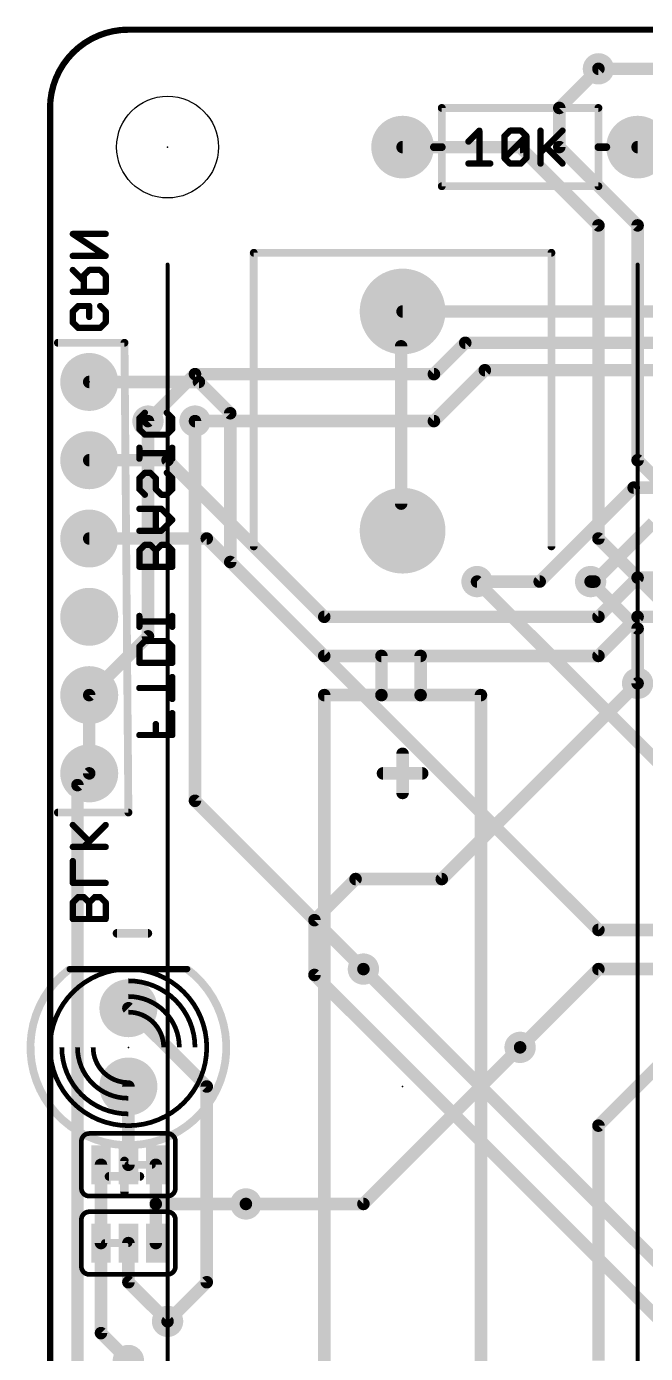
# Model space of a CAD drawing. Extents: x -12 to 102, y -12 to 69.
# Drawn here: x -0.76 to 19.3, y 25.63 to 68.68 of the extents above; entities that cross this region are included whole.
import ezdxf

# ---------------------------------------------------------------- set-up
doc = ezdxf.new("R2010")
doc.units = 0
for name, color, linetype in [('1', 12, 'CONTINUOUS'), ('16', 132, 'CONTINUOUS'), ('17', 110, 'CONTINUOUS'), ('18', 110, 'CONTINUOUS'), ('20', 53, 'CONTINUOUS'), ('21', 41, 'CONTINUOUS'), ('22', 40, 'CONTINUOUS'), ('23', 53, 'CONTINUOUS'), ('24', 53, 'CONTINUOUS'), ('49', 6, 'CONTINUOUS'), ('51', 53, 'CONTINUOUS')]:
    doc.layers.add(name, color=color, linetype=linetype)

# ---------------------------------------------------------------- blocks, each defined once
blk = doc.blocks.new('ROUNDP')
at = {"const_width": 0.5}
blk.add_lwpolyline([(0, -0.25, 1), (0, 0.25, 1), (0, -0.25)], format="xyb", dxfattribs=at)
blk = doc.blocks.new('RECT')
blk.add_solid([(-0.5, -0.5), (0.5, -0.5), (-0.5, 0.5), (0.5, 0.5)])
blk = doc.blocks.new('ROUNDV')
at = {"const_width": 0.5}
blk.add_lwpolyline([(0, -0.25, 1), (0, 0.25, 1), (0, -0.25)], format="xyb", dxfattribs=at)

msp = doc.modelspace()

# ---------------------------------------------------------------- linework, layer by layer
at = {"layer": '1', "const_width": 0.4064}
for points in [[(16.51, 66.04), (17.78, 67.31)], [(16.51, 64.77), (16.51, 66.04)], [(11.43, 64.77), (15.24, 64.77)], [(15.24, 64.77), (17.78, 62.23)], [(19.05, 62.23), (16.51, 64.77)], [(19.05, 64.77), (34.29, 64.77)], [(17.78, 62.23), (17.78, 52.07)], [(19.05, 54.61), (19.05, 62.23)], [(1.27, 57.15), (4.826, 57.15)], [(4.826, 57.15), (5.842, 56.134)], [(3.175, 55.88), (3.175, 48.895)], [(4.699, 55.88), (4.699, 43.561)], [(5.842, 56.134), (5.842, 51.308)], [(24.13, 49.53), (19.05, 54.61)], [(17.78, 52.07), (21.59, 48.26)], [(5.842, 51.308), (17.78, 39.37)], [(13.843, 50.673), (20.193, 44.323)], [(17.526, 50.673), (19.05, 49.149)], [(3.175, 48.895), (1.27, 46.99)], [(19.05, 49.149), (19.05, 47.371)], [(4.699, 43.561), (10.16, 38.1)], [(17.78, 39.37), (21.717, 39.37)], [(5.08, 34.29), (2.54, 36.83)], [(21.59, 36.83), (17.78, 33.02)], [(10.16, 30.48), (15.24, 35.56)], [(5.08, 27.94), (5.08, 34.29)], [(17.78, 25.4), (17.78, 33.02)], [(6.35, 30.48), (10.16, 30.48)], [(3.81, 26.67), (5.08, 27.94)]]:
    msp.add_lwpolyline(points, dxfattribs=at)
at = {"layer": '1', "const_width": 0.2032}
for points in [[(17.8518, 67.2382, 1), (17.7082, 67.3818)], [(16.6116, 66.04, 1), (16.4084, 66.04)], [(16.4382, 66.1118, 1), (16.5818, 65.9682)], [(11.43, 64.8716, 1), (11.43, 64.6684)], [(15.3118, 64.8418, 1), (15.1682, 64.6982)], [(15.24, 64.6684, 1), (15.24, 64.8716)], [(16.4084, 64.77, 1), (16.6116, 64.77)], [(16.5818, 64.8418, 1), (16.4382, 64.6982)], [(19.05, 64.8716, 1), (19.05, 64.6684)], [(17.8816, 62.23, 1), (17.6784, 62.23)], [(19.1516, 62.23, 1), (18.9484, 62.23)], [(17.7082, 62.1582, 1), (17.8518, 62.3018)], [(18.9782, 62.1582, 1), (19.1218, 62.3018)], [(1.27, 57.2516, 1), (1.27, 57.0484)], [(4.8978, 57.2218, 1), (4.7542, 57.0782)], [(4.826, 57.0484, 1), (4.826, 57.2516)], [(3.2766, 55.88, 1), (3.0734, 55.88)], [(4.8006, 55.88, 1), (4.5974, 55.88)], [(5.9436, 56.134, 1), (5.7404, 56.134)], [(5.7702, 56.0622, 1), (5.9138, 56.2058)], [(18.9484, 54.61, 1), (19.1516, 54.61)], [(19.1218, 54.6818, 1), (18.9782, 54.5382)], [(17.6784, 52.07, 1), (17.8816, 52.07)], [(17.8518, 52.1418, 1), (17.7082, 51.9982)], [(5.7404, 51.308, 1), (5.9436, 51.308)], [(5.9138, 51.3798, 1), (5.7702, 51.2362)], [(13.9148, 50.7448, 1), (13.7712, 50.6012)], [(17.5978, 50.7448, 1), (17.4542, 50.6012)], [(3.2468, 48.8232, 1), (3.1032, 48.9668)], [(19.1516, 49.149, 1), (18.9484, 49.149)], [(18.9782, 49.0772, 1), (19.1218, 49.2208)], [(3.0734, 48.895, 1), (3.2766, 48.895)], [(18.9484, 47.371, 1), (19.1516, 47.371)], [(1.1982, 47.0618, 1), (1.3418, 46.9182)], [(4.5974, 43.561, 1), (4.8006, 43.561)], [(4.7708, 43.6328, 1), (4.6272, 43.4892)], [(17.78, 39.4716, 1), (17.78, 39.2684)], [(17.7082, 39.2982, 1), (17.8518, 39.4418)], [(10.0882, 38.0282, 1), (10.2318, 38.1718)], [(2.6118, 36.9018, 1), (2.4682, 36.7582)], [(15.3118, 35.4882, 1), (15.1682, 35.6318)], [(5.1816, 34.29, 1), (4.9784, 34.29)], [(5.0082, 34.2182, 1), (5.1518, 34.3618)], [(17.8816, 33.02, 1), (17.6784, 33.02)], [(17.7082, 33.0918, 1), (17.8518, 32.9482)], [(6.35, 30.5816, 1), (6.35, 30.3784)], [(10.0882, 30.5518, 1), (10.2318, 30.4082)], [(10.16, 30.3784, 1), (10.16, 30.5816)], [(4.9784, 27.94, 1), (5.1816, 27.94)], [(5.1518, 27.8682, 1), (5.0082, 28.0118)], [(3.7382, 26.7418, 1), (3.8818, 26.5982)]]:
    msp.add_lwpolyline(points, format="xyb", dxfattribs=at)
at = {"layer": '16'}
for points, const_width in [([(17.78, 67.31), (35.306, 67.31)], 0.4064), ([(64.77, 59.436), (11.43, 59.436)], 0.4064), ([(13.462, 58.42), (12.446, 57.404)], 0.4064), ([(34.29, 58.42), (13.462, 58.42)], 0.4064), ([(14.097, 57.531), (12.446, 55.88)], 0.4064), ([(32.385, 57.531), (14.097, 57.531)], 0.4064), ([(4.699, 57.404), (3.175, 55.88)], 0.4064), ([(12.446, 57.404), (4.699, 57.404)], 0.4064), ([(12.446, 55.88), (4.699, 55.88)], 0.4064), ([(3.81, 54.61), (1.27, 54.61)], 0.4064), ([(8.89, 49.53), (3.81, 54.61)], 0.4064), ([(18.923, 53.721), (15.875, 50.673)], 0.4064), ([(27.305, 53.721), (18.923, 53.721)], 0.4064), ([(19.558, 52.578), (17.653, 50.673)], 0.4064), ([(1.27, 52.07), (5.08, 52.07)], 0.4064), ([(5.08, 52.07), (8.89, 48.26)], 0.4064), ([(15.875, 50.673), (13.843, 50.673)], 0.4064), ([(17.653, 50.673), (17.526, 50.673)], 0.4064), ([(19.05, 50.8), (17.78, 49.53)], 0.4064), ([(23.0505, 50.8), (19.05, 50.8)], 0.4064), ([(17.78, 49.53), (8.89, 49.53)], 0.4064), ([(19.05, 49.53), (17.78, 48.26)], 0.4064), ([(21.7805, 49.53), (19.05, 49.53)], 0.4064), ([(17.78, 48.26), (8.89, 48.26)], 0.4064), ([(19.05, 47.371), (12.7, 41.021)], 0.4064), ([(1.27, 44.45), (1.27, 46.99)], 0.4064), ([(1.27, 44.45), (0.889, 44.069)], 0.4064), ([(0.889, 44.069), (0.889, 19.685)], 0.4064), ([(9.906, 41.021), (8.5725, 39.6875)], 0.4064), ([(12.7, 41.021), (9.906, 41.021)], 0.4064), ([(8.5725, 37.9095), (8.5725, 39.6875)], 0.4064), ([(27.94, 18.542), (8.5725, 37.9095)], 0.4064), ([(10.16, 38.1), (29.21, 19.05)], 0.4064), ([(17.78, 38.1), (15.24, 35.56)], 0.4064), ([(24.638, 38.1), (17.78, 38.1)], 0.4064), ([(2.54, 31.75), (2.54, 34.29)], 0.4064), ([(1.651, 31.75), (1.651, 29.21)], 0.4064), ([(1.651, 31.75), (1.651, 26.289)], 0.4064), ([(2.54, 31.75), (3.302, 31.75)], 0.254), ([(3.429, 31.75), (3.429, 30.48)], 0.4064), ([(3.429, 30.48), (3.429, 29.21)], 0.4064), ([(6.35, 30.48), (3.429, 30.48)], 0.4064), ([(2.54, 29.21), (1.778, 29.21)], 0.254), ([(2.54, 29.21), (2.54, 27.94)], 0.4064), ([(2.54, 27.94), (3.81, 26.67)], 0.4064), ([(1.651, 26.289), (2.54, 25.4)], 0.4064)]:
    msp.add_lwpolyline(points, dxfattribs=dict(at, const_width=const_width))
for points, const_width in [([(17.78, 67.4116, 1), (17.78, 67.2084)], 0.2032), ([(11.43, 59.5376, 1), (11.43, 59.3344)], 0.2032), ([(13.462, 58.5216, 1), (13.462, 58.3184)], 0.2032), ([(13.5338, 58.3482, 1), (13.3902, 58.4918)], 0.2032), ([(14.097, 57.6326, 1), (14.097, 57.4294)], 0.2032), ([(14.1688, 57.4592, 1), (14.0252, 57.6028)], 0.2032), ([(4.699, 57.5056, 1), (4.699, 57.3024)], 0.2032), ([(4.7708, 57.3322, 1), (4.6272, 57.4758)], 0.2032), ([(12.3742, 57.4758, 1), (12.5178, 57.3322)], 0.2032), ([(12.446, 57.3024, 1), (12.446, 57.5056)], 0.2032), ([(3.1032, 55.9518, 1), (3.2468, 55.8082)], 0.2032), ([(4.699, 55.9816, 1), (4.699, 55.7784)], 0.2032), ([(12.3742, 55.9518, 1), (12.5178, 55.8082)], 0.2032), ([(12.446, 55.7784, 1), (12.446, 55.9816)], 0.2032), ([(1.27, 54.7116, 1), (1.27, 54.5084)], 0.2032), ([(3.8818, 54.6818, 1), (3.7382, 54.5382)], 0.2032), ([(3.81, 54.5084, 1), (3.81, 54.7116)], 0.2032), ([(18.923, 53.8226, 1), (18.923, 53.6194)], 0.2032), ([(18.9948, 53.6492, 1), (18.8512, 53.7928)], 0.2032), ([(1.27, 52.1716, 1), (1.27, 51.9684)], 0.2032), ([(5.1518, 52.1418, 1), (5.0082, 51.9982)], 0.2032), ([(5.08, 51.9684, 1), (5.08, 52.1716)], 0.2032), ([(13.843, 50.7746, 1), (13.843, 50.5714)], 0.2032), ([(15.8032, 50.7448, 1), (15.9468, 50.6012)], 0.2032), ([(15.875, 50.5714, 1), (15.875, 50.7746)], 0.2032), ([(17.526, 50.7746, 1), (17.526, 50.5714)], 0.2032), ([(17.5812, 50.7448, 1), (17.7248, 50.6012)], 0.2032), ([(17.653, 50.5714, 1), (17.653, 50.7746)], 0.2032), ([(19.05, 50.9016, 1), (19.05, 50.6984)], 0.2032), ([(19.1218, 50.7282, 1), (18.9782, 50.8718)], 0.2032), ([(8.89, 49.6316, 1), (8.89, 49.4284)], 0.2032), ([(8.8182, 49.4582, 1), (8.9618, 49.6018)], 0.2032), ([(17.7082, 49.6018, 1), (17.8518, 49.4582)], 0.2032), ([(17.78, 49.4284, 1), (17.78, 49.6316)], 0.2032), ([(19.05, 49.6316, 1), (19.05, 49.4284)], 0.2032), ([(19.1218, 49.4582, 1), (18.9782, 49.6018)], 0.2032), ([(8.89, 48.3616, 1), (8.89, 48.1584)], 0.2032), ([(8.8182, 48.1882, 1), (8.9618, 48.3318)], 0.2032), ([(17.7082, 48.3318, 1), (17.8518, 48.1882)], 0.2032), ([(17.78, 48.1584, 1), (17.78, 48.3616)], 0.2032), ([(19.1218, 47.2992, 1), (18.9782, 47.4428)], 0.2032), ([(1.3716, 46.99, 1), (1.1684, 46.99)], 0.2032), ([(1.1684, 44.45, 1), (1.3716, 44.45)], 0.2032), ([(1.3418, 44.3782, 1), (1.1982, 44.5218)], 0.2032), ([(0.9906, 44.069, 1), (0.7874, 44.069)], 0.2032), ([(0.8172, 44.1408, 1), (0.9608, 43.9972)], 0.2032), ([(9.906, 41.1226, 1), (9.906, 40.9194)], 0.2032), ([(9.9778, 40.9492, 1), (9.8342, 41.0928)], 0.2032), ([(12.6282, 41.0928, 1), (12.7718, 40.9492)], 0.2032), ([(12.7, 40.9194, 1), (12.7, 41.1226)], 0.2032), ([(8.6741, 39.6875, 1), (8.4709, 39.6875)], 0.2032), ([(8.5007, 39.7593, 1), (8.6443, 39.6157)], 0.2032), ([(8.4709, 37.9095, 1), (8.6741, 37.9095)], 0.2032), ([(8.6443, 37.9813, 1), (8.5007, 37.8377)], 0.2032), ([(10.2318, 38.1718, 1), (10.0882, 38.0282)], 0.2032), ([(17.78, 38.2016, 1), (17.78, 37.9984)], 0.2032), ([(17.8518, 38.0282, 1), (17.7082, 38.1718)], 0.2032), ([(15.1682, 35.6318, 1), (15.3118, 35.4882)], 0.2032), ([(2.6416, 34.29, 1), (2.4384, 34.29)], 0.2032), ([(1.7526, 31.75, 1), (1.5494, 31.75)], 0.2032), ([(1.7526, 31.75, 1), (1.5494, 31.75)], 0.2032), ([(2.54, 31.8135, 1), (2.54, 31.6865)], 0.127), ([(3.5306, 31.75, 1), (3.3274, 31.75)], 0.2032), ([(3.302, 31.6865, 1), (3.302, 31.8135)], 0.127), ([(2.4384, 31.75, 1), (2.6416, 31.75)], 0.2032), ([(3.5306, 30.48, 1), (3.3274, 30.48)], 0.2032), ([(3.429, 30.5816, 1), (3.429, 30.3784)], 0.2032), ([(3.3274, 30.48, 1), (3.5306, 30.48)], 0.2032), ([(6.35, 30.3784, 1), (6.35, 30.5816)], 0.2032), ([(1.5494, 29.21, 1), (1.7526, 29.21)], 0.2032), ([(1.778, 29.2735, 1), (1.778, 29.1465)], 0.127), ([(2.6416, 29.21, 1), (2.4384, 29.21)], 0.2032), ([(2.54, 29.1465, 1), (2.54, 29.2735)], 0.127), ([(3.3274, 29.21, 1), (3.5306, 29.21)], 0.2032), ([(2.4384, 27.94, 1), (2.6416, 27.94)], 0.2032), ([(2.6118, 28.0118, 1), (2.4682, 27.8682)], 0.2032), ([(3.7382, 26.5982, 1), (3.8818, 26.7418)], 0.2032), ([(1.5494, 26.289, 1), (1.7526, 26.289)], 0.2032), ([(1.7228, 26.3608, 1), (1.5792, 26.2172)], 0.2032)]:
    msp.add_lwpolyline(points, format="xyb", dxfattribs=dict(at, const_width=const_width))
at = {"layer": '20'}
for points, const_width in [([(2.54, 68.58, 0.4142), (0, 66.04)], 0.2032), ([(2.54, 68.6308, 1), (2.54, 68.5292)], 0.1016), ([(2.54, 68.5292, 1), (2.54, 68.6308)], 0.1016), ([(0.0508, 66.04, 1), (-0.0508, 66.04)], 0.1016), ([(-0.0508, 66.04, 1), (0.0508, 66.04)], 0.1016)]:
    msp.add_lwpolyline(points, format="xyb", dxfattribs=dict(at, const_width=const_width))
at = {"layer": '20', "const_width": 0.2032}
for points in [[(73.66, 68.58), (2.54, 68.58)], [(0, 66.04), (0, 2.54)]]:
    msp.add_lwpolyline(points, dxfattribs=at)
at = {"layer": '20'}
msp.add_circle((3.81, 64.77), 1.651, dxfattribs=at)
at = {"layer": '21'}
for points, const_width in [([(12.7, 66.04), (17.78, 66.04)], 0.254), ([(12.7, 64.77), (12.7, 66.04)], 0.254), ([(17.78, 66.04), (17.78, 64.77)], 0.254), ([(13.5636, 64.9484), (13.9195, 65.3043)], 0.2032), ([(13.9195, 65.3043), (13.9195, 64.2366)], 0.2032), ([(14.733, 65.1264), (14.9109, 65.3043)], 0.2032), ([(14.733, 64.4146), (14.733, 65.1264)], 0.2032), ([(14.733, 64.4146), (15.4448, 65.1264)], 0.2032), ([(14.9109, 65.3043), (15.2669, 65.3043)], 0.2032), ([(15.2669, 65.3043), (15.4448, 65.1264)], 0.2032), ([(15.4448, 65.1264), (15.4448, 64.4146)], 0.2032), ([(15.9024, 65.3043), (15.9024, 64.2366)], 0.2032), ([(15.9024, 64.5925), (16.6142, 65.3043)], 0.2032), ([(12.7, 64.77), (12.446, 64.77)], 0.254), ([(12.7, 63.5), (12.7, 64.77)], 0.254), ([(16.0803, 64.7705), (16.6142, 64.2366)], 0.2032), ([(17.78, 64.77), (17.78, 63.5)], 0.254), ([(17.78, 64.77), (18.034, 64.77)], 0.254), ([(13.5636, 64.2366), (14.2754, 64.2366)], 0.2032), ([(14.9109, 64.2366), (14.733, 64.4146)], 0.2032), ([(15.2669, 64.2366), (14.9109, 64.2366)], 0.2032), ([(15.4448, 64.4146), (15.2669, 64.2366)], 0.2032), ([(17.78, 63.5), (12.7, 63.5)], 0.254), ([(6.604, 51.816), (6.604, 61.341)], 0.254), ([(6.604, 61.341), (16.256, 61.341)], 0.254), ([(16.256, 61.341), (16.256, 51.816)], 0.254), ([(12.0142, 48.26), (10.7442, 48.26)], 0.4064), ([(10.7442, 48.26), (10.7442, 46.99)], 0.4064), ([(12.0142, 46.99), (12.0142, 48.26)], 0.4064), ([(10.7442, 46.99), (8.89, 46.99)], 0.4064), ([(8.89, 46.99), (8.89, 20.32)], 0.4064), ([(12.0142, 46.99), (10.7442, 46.99)], 0.4064), ([(13.97, 46.99), (12.0142, 46.99)], 0.4064), ([(13.97, 20.32), (13.97, 46.99)], 0.4064), ([(11.43, 43.815), (11.43, 45.085)], 0.4064), ([(12.065, 44.45), (10.795, 44.45)], 0.4064), ([(2.1717, 39.2597), (3.1716, 39.2597)], 0.2794), ([(4.445, 38.1), (0.635, 38.1)], 0.2032), ([(2.4124, 30.8737), (2.4124, 31.8736)], 0.2794), ([(1.9124, 31.3737), (2.9123, 31.3737)], 0.2794)]:
    msp.add_lwpolyline(points, dxfattribs=dict(at, const_width=const_width))
for points, const_width in [([(12.7, 66.1035, 1), (12.7, 65.9765)], 0.127), ([(12.7635, 66.04, 1), (12.6365, 66.04)], 0.127), ([(17.8435, 66.04, 1), (17.7165, 66.04)], 0.127), ([(17.78, 65.9765, 1), (17.78, 66.1035)], 0.127), ([(13.5277, 64.9843, 1), (13.5995, 64.9125)], 0.1016), ([(13.9703, 65.3043, 1), (13.8687, 65.3043)], 0.1016), ([(13.9554, 65.2684, 1), (13.8836, 65.3402)], 0.1016), ([(14.7838, 65.1264, 1), (14.6822, 65.1264)], 0.1016), ([(14.6971, 65.1623, 1), (14.7689, 65.0904)], 0.1016), ([(14.9109, 65.3551, 1), (14.9109, 65.2535)], 0.1016), ([(14.9469, 65.2684, 1), (14.875, 65.3402)], 0.1016), ([(15.3028, 65.3402, 1), (15.2309, 65.2684)], 0.1016), ([(15.2669, 65.2535, 1), (15.2669, 65.3551)], 0.1016), ([(15.4956, 65.1264, 1), (15.394, 65.1264)], 0.1016), ([(15.4807, 65.0904, 1), (15.4089, 65.1623)], 0.1016), ([(15.4089, 65.0904, 1), (15.4807, 65.1623)], 0.1016), ([(15.9532, 65.3043, 1), (15.8516, 65.3043)], 0.1016), ([(16.6501, 65.2684, 1), (16.5783, 65.3402)], 0.1016), ([(12.446, 64.8335, 1), (12.446, 64.7065)], 0.127), ([(12.7635, 64.77, 1), (12.6365, 64.77)], 0.127), ([(12.6365, 64.77, 1), (12.7635, 64.77)], 0.127), ([(12.7, 64.7065, 1), (12.7, 64.8335)], 0.127), ([(15.8665, 64.6284, 1), (15.9383, 64.5566)], 0.1016), ([(16.1163, 64.8064, 1), (16.0444, 64.7345)], 0.1016), ([(17.8435, 64.77, 1), (17.7165, 64.77)], 0.127), ([(17.78, 64.8335, 1), (17.78, 64.7065)], 0.127), ([(17.7165, 64.77, 1), (17.8435, 64.77)], 0.127), ([(18.034, 64.7065, 1), (18.034, 64.8335)], 0.127), ([(13.5636, 64.2874, 1), (13.5636, 64.1858)], 0.1016), ([(13.8687, 64.2366, 1), (13.9703, 64.2366)], 0.1016), ([(14.2754, 64.1858, 1), (14.2754, 64.2874)], 0.1016), ([(14.7689, 64.4505, 1), (14.6971, 64.3786)], 0.1016), ([(14.6971, 64.4505, 1), (14.7689, 64.3786)], 0.1016), ([(14.6822, 64.4146, 1), (14.7838, 64.4146)], 0.1016), ([(14.9109, 64.2874, 1), (14.9109, 64.1858)], 0.1016), ([(14.875, 64.2007, 1), (14.9469, 64.2725)], 0.1016), ([(15.2309, 64.2725, 1), (15.3028, 64.2007)], 0.1016), ([(15.2669, 64.1858, 1), (15.2669, 64.2874)], 0.1016), ([(15.394, 64.4146, 1), (15.4956, 64.4146)], 0.1016), ([(15.4807, 64.3786, 1), (15.4089, 64.4505)], 0.1016), ([(15.8516, 64.2366, 1), (15.9532, 64.2366)], 0.1016), ([(16.5783, 64.2007, 1), (16.6501, 64.2725)], 0.1016), ([(12.7, 63.5635, 1), (12.7, 63.4365)], 0.127), ([(12.6365, 63.5, 1), (12.7635, 63.5)], 0.127), ([(17.7165, 63.5, 1), (17.8435, 63.5)], 0.127), ([(17.78, 63.4365, 1), (17.78, 63.5635)], 0.127), ([(6.6675, 61.341, 1), (6.5405, 61.341)], 0.127), ([(6.604, 61.4045, 1), (6.604, 61.2775)], 0.127), ([(16.3195, 61.341, 1), (16.1925, 61.341)], 0.127), ([(16.256, 61.2775, 1), (16.256, 61.4045)], 0.127), ([(6.5405, 51.816, 1), (6.6675, 51.816)], 0.127), ([(16.1925, 51.816, 1), (16.3195, 51.816)], 0.127), ([(10.7442, 48.3616, 1), (10.7442, 48.1584)], 0.2032), ([(10.8458, 48.26, 1), (10.6426, 48.26)], 0.2032), ([(12.1158, 48.26, 1), (11.9126, 48.26)], 0.2032), ([(12.0142, 48.1584, 1), (12.0142, 48.3616)], 0.2032), ([(8.89, 47.0916, 1), (8.89, 46.8884)], 0.2032), ([(8.9916, 46.99, 1), (8.7884, 46.99)], 0.2032), ([(10.7442, 47.0916, 1), (10.7442, 46.8884)], 0.2032), ([(10.6426, 46.99, 1), (10.8458, 46.99)], 0.2032), ([(10.7442, 46.8884, 1), (10.7442, 47.0916)], 0.2032), ([(12.0142, 47.0916, 1), (12.0142, 46.8884)], 0.2032), ([(11.9126, 46.99, 1), (12.1158, 46.99)], 0.2032), ([(12.0142, 46.8884, 1), (12.0142, 47.0916)], 0.2032), ([(14.0716, 46.99, 1), (13.8684, 46.99)], 0.2032), ([(13.97, 46.8884, 1), (13.97, 47.0916)], 0.2032), ([(11.5316, 45.085, 1), (11.3284, 45.085)], 0.2032), ([(10.795, 44.5516, 1), (10.795, 44.3484)], 0.2032), ([(12.065, 44.3484, 1), (12.065, 44.5516)], 0.2032), ([(11.3284, 43.815, 1), (11.5316, 43.815)], 0.2032), ([(2.1717, 39.3296, 1), (2.1717, 39.1899)], 0.1397), ([(3.1716, 39.1899, 1), (3.1716, 39.3296)], 0.1397), ([(0.635, 38.1, 3), (4.445, 38.1)], 0.254), ([(2.54, 33.02, 1), (2.54, 38.1, 1), (2.54, 33.02)], 0.1524), ([(0.635, 38.1508, 1), (0.635, 38.0492)], 0.1016), ([(4.445, 38.0492, 1), (4.445, 38.1508)], 0.1016), ([(2.4822, 31.8736, 1), (2.3425, 31.8736)], 0.1397), ([(1.9124, 31.4435, 1), (1.9124, 31.3038)], 0.1397), ([(2.9123, 31.3038, 1), (2.9123, 31.4435)], 0.1397), ([(2.3425, 30.8737, 1), (2.4822, 30.8737)], 0.1397)]:
    msp.add_lwpolyline(points, format="xyb", dxfattribs=dict(at, const_width=const_width))
at = {"layer": '22'}
for points, const_width in [([(1.8043, 61.2414), (0.7366, 61.9532)], 0.2032), ([(0.7366, 61.9532), (1.8043, 61.9532)], 0.2032), ([(0.7366, 61.2414), (1.8043, 61.2414)], 0.2032), ([(1.0925, 60.4279), (0.7366, 60.7838)], 0.2032), ([(1.2705, 60.7838), (1.0925, 60.6059)], 0.2032), ([(1.0925, 60.6059), (1.0925, 60.072)], 0.2032), ([(1.6264, 60.7838), (1.2705, 60.7838)], 0.2032), ([(1.8043, 60.6059), (1.6264, 60.7838)], 0.2032), ([(1.8043, 60.072), (1.8043, 60.6059)], 0.2032), ([(0.7366, 60.072), (1.8043, 60.072)], 0.2032), ([(0.7366, 59.4365), (0.9146, 59.6144)], 0.2032), ([(0.7366, 59.0806), (0.7366, 59.4365)], 0.2032), ([(0.9146, 59.6144), (1.2705, 59.6144)], 0.2032), ([(1.2705, 59.6144), (1.2705, 59.2585)], 0.2032), ([(1.6264, 59.6144), (1.8043, 59.4365)], 0.2032), ([(1.8043, 59.4365), (1.8043, 59.0806)], 0.2032), ([(0.9146, 58.9026), (0.7366, 59.0806)], 0.2032), ([(1.6264, 58.9026), (0.9146, 58.9026)], 0.2032), ([(1.8043, 59.0806), (1.6264, 58.9026)], 0.2032), ([(0.254, 58.42), (2.413, 58.42)], 0.254), ([(2.413, 58.42), (2.54, 43.18)], 0.254), ([(2.8956, 55.9734), (3.0736, 56.1514)], 0.2032), ([(2.8956, 55.6175), (2.8956, 55.9734)], 0.2032), ([(3.7854, 56.1514), (3.9633, 55.9734)], 0.2032), ([(3.9633, 55.9734), (3.9633, 55.6175)], 0.2032), ([(3.0736, 55.4396), (2.8956, 55.6175)], 0.2032), ([(3.7854, 55.4396), (3.0736, 55.4396)], 0.2032), ([(3.9633, 55.6175), (3.7854, 55.4396)], 0.2032), ([(2.8956, 54.66), (2.8956, 55.0159)], 0.2032), ([(3.9633, 54.66), (3.9633, 55.0159)], 0.2032), ([(2.8956, 54.8379), (3.9633, 54.8379)], 0.2032), ([(3.0736, 54.2024), (2.8956, 54.0244)], 0.2032), ([(3.2515, 54.2024), (3.0736, 54.2024)], 0.2032), ([(3.4295, 54.0244), (3.2515, 54.2024)], 0.2032), ([(3.7854, 54.2024), (3.9633, 54.0244)], 0.2032), ([(2.8956, 54.0244), (2.8956, 53.6685)], 0.2032), ([(3.4295, 53.6685), (3.4295, 54.0244)], 0.2032), ([(3.9633, 54.0244), (3.9633, 53.6685)], 0.2032), ([(2.8956, 53.6685), (3.0736, 53.4906)], 0.2032), ([(3.6074, 53.4906), (3.4295, 53.6685)], 0.2032), ([(3.7854, 53.4906), (3.6074, 53.4906)], 0.2032), ([(3.9633, 53.6685), (3.7854, 53.4906)], 0.2032), ([(3.6074, 53.033), (2.8956, 53.033)], 0.2032), ([(3.4295, 52.3212), (3.4295, 53.033)], 0.2032), ([(3.9633, 52.6771), (3.6074, 53.033)], 0.2032), ([(3.6074, 52.3212), (3.9633, 52.6771)], 0.2032), ([(2.8956, 52.3212), (3.6074, 52.3212)], 0.2032), ([(3.0736, 51.8636), (2.8956, 51.6856)], 0.2032), ([(2.8956, 51.6856), (2.8956, 51.1518)], 0.2032), ([(3.2515, 51.8636), (3.0736, 51.8636)], 0.2032), ([(3.4295, 51.6856), (3.2515, 51.8636)], 0.2032), ([(3.6074, 51.8636), (3.4295, 51.6856)], 0.2032), ([(3.4295, 51.1518), (3.4295, 51.6856)], 0.2032), ([(3.7854, 51.8636), (3.6074, 51.8636)], 0.2032), ([(3.9633, 51.6856), (3.7854, 51.8636)], 0.2032), ([(3.9633, 51.1518), (3.9633, 51.6856)], 0.2032), ([(2.8956, 51.1518), (3.9633, 51.1518)], 0.2032), ([(2.8956, 49.2028), (2.8956, 49.5587)], 0.2032), ([(3.9633, 49.2028), (3.9633, 49.5587)], 0.2032), ([(2.8956, 49.3807), (3.9633, 49.3807)], 0.2032), ([(2.8956, 48.5673), (3.0736, 48.7452)], 0.2032), ([(2.8956, 48.0334), (2.8956, 48.5673)], 0.2032), ([(3.0736, 48.7452), (3.7854, 48.7452)], 0.2032), ([(3.7854, 48.7452), (3.9633, 48.5673)], 0.2032), ([(3.9633, 48.5673), (3.9633, 48.0334)], 0.2032), ([(3.9633, 48.0334), (2.8956, 48.0334)], 0.2032), ([(3.9633, 46.864), (3.9633, 47.5758)], 0.2032), ([(2.8956, 47.2199), (3.9633, 47.2199)], 0.2032), ([(3.9633, 45.6946), (3.9633, 46.4064)], 0.2032), ([(3.4295, 45.6946), (3.4295, 46.0505)], 0.2032), ([(2.8956, 45.6946), (3.9633, 45.6946)], 0.2032), ([(0.254, 43.18), (2.54, 43.18)], 0.254), ([(1.2705, 42.2423), (0.7366, 42.7762)], 0.2032), ([(1.0925, 42.0644), (1.8043, 42.7762)], 0.2032), ([(1.8043, 42.0644), (0.7366, 42.0644)], 0.2032), ([(0.7366, 40.895), (0.7366, 41.6068)], 0.2032), ([(1.8043, 40.895), (0.7366, 40.895)], 0.2032), ([(0.9146, 40.4374), (0.7366, 40.2595)], 0.2032), ([(1.0925, 40.4374), (0.9146, 40.4374)], 0.2032), ([(1.2705, 40.2595), (1.0925, 40.4374)], 0.2032), ([(1.4484, 40.4374), (1.2705, 40.2595)], 0.2032), ([(1.6264, 40.4374), (1.4484, 40.4374)], 0.2032), ([(1.8043, 40.2595), (1.6264, 40.4374)], 0.2032), ([(0.7366, 40.2595), (0.7366, 39.7256)], 0.2032), ([(1.2705, 39.7256), (1.2705, 40.2595)], 0.2032), ([(1.8043, 39.7256), (1.8043, 40.2595)], 0.2032), ([(0.7366, 39.7256), (1.8043, 39.7256)], 0.2032), ([(3.81, 32.766), (1.27, 32.766)], 0.1524), ([(1.016, 32.512), (1.016, 30.988)], 0.1524), ([(4.064, 32.512), (4.064, 30.988)], 0.1524), ([(1.27, 30.734), (3.81, 30.734)], 0.1524), ([(3.81, 30.226), (1.27, 30.226)], 0.1524), ([(1.016, 28.448), (1.016, 29.972)], 0.1524), ([(4.064, 28.448), (4.064, 29.972)], 0.1524), ([(1.27, 28.194), (3.81, 28.194)], 0.1524)]:
    msp.add_lwpolyline(points, dxfattribs=dict(at, const_width=const_width))
for points, const_width in [([(0.7648, 61.9955, 1), (0.7084, 61.9109)], 0.1016), ([(0.7366, 62.004, 1), (0.7366, 61.9024)], 0.1016), ([(1.8043, 61.9024, 1), (1.8043, 62.004)], 0.1016), ([(0.7366, 61.2922, 1), (0.7366, 61.1906)], 0.1016), ([(1.7761, 61.1991, 1), (1.8325, 61.2837)], 0.1016), ([(1.8043, 61.1906, 1), (1.8043, 61.2922)], 0.1016), ([(0.7725, 60.8197, 1), (0.7007, 60.7479)], 0.1016), ([(1.1433, 60.6059, 1), (1.0417, 60.6059)], 0.1016), ([(1.2705, 60.8346, 1), (1.2705, 60.733)], 0.1016), ([(1.3064, 60.7479, 1), (1.2345, 60.8197)], 0.1016), ([(1.6623, 60.8197, 1), (1.5904, 60.7479)], 0.1016), ([(1.6264, 60.733, 1), (1.6264, 60.8346)], 0.1016), ([(1.8551, 60.6059, 1), (1.7535, 60.6059)], 0.1016), ([(1.0566, 60.6418, 1), (1.1284, 60.5699)], 0.1016), ([(1.0566, 60.392, 1), (1.1284, 60.4638)], 0.1016), ([(1.7684, 60.5699, 1), (1.8402, 60.6418)], 0.1016), ([(0.7366, 60.1228, 1), (0.7366, 60.0212)], 0.1016), ([(1.0417, 60.072, 1), (1.1433, 60.072)], 0.1016), ([(1.7535, 60.072, 1), (1.8551, 60.072)], 0.1016), ([(1.8043, 60.0212, 1), (1.8043, 60.1228)], 0.1016), ([(0.7874, 59.4365, 1), (0.6858, 59.4365)], 0.1016), ([(0.7007, 59.4724, 1), (0.7725, 59.4005)], 0.1016), ([(0.9146, 59.6652, 1), (0.9146, 59.5636)], 0.1016), ([(0.9505, 59.5785, 1), (0.8786, 59.6503)], 0.1016), ([(1.3213, 59.6144, 1), (1.2197, 59.6144)], 0.1016), ([(1.2705, 59.5636, 1), (1.2705, 59.6652)], 0.1016), ([(1.6623, 59.6503, 1), (1.5904, 59.5785)], 0.1016), ([(1.8551, 59.4365, 1), (1.7535, 59.4365)], 0.1016), ([(1.7684, 59.4005, 1), (1.8402, 59.4724)], 0.1016), ([(0.7725, 59.1165, 1), (0.7007, 59.0446)], 0.1016), ([(0.6858, 59.0806, 1), (0.7874, 59.0806)], 0.1016), ([(0.9146, 58.9534, 1), (0.9146, 58.8518)], 0.1016), ([(0.8786, 58.8667, 1), (0.9505, 58.9385)], 0.1016), ([(1.2197, 59.2585, 1), (1.3213, 59.2585)], 0.1016), ([(1.5904, 58.9385, 1), (1.6623, 58.8667)], 0.1016), ([(1.6264, 58.8518, 1), (1.6264, 58.9534)], 0.1016), ([(1.7535, 59.0806, 1), (1.8551, 59.0806)], 0.1016), ([(1.8402, 59.0446, 1), (1.7684, 59.1165)], 0.1016), ([(0.254, 58.4835, 1), (0.254, 58.3565)], 0.127), ([(2.4765, 58.4205, 1), (2.3495, 58.4195)], 0.127), ([(2.413, 58.3565, 1), (2.413, 58.4835)], 0.127), ([(2.9464, 55.9734, 1), (2.8448, 55.9734)], 0.1016), ([(2.8597, 56.0093, 1), (2.9315, 55.9375)], 0.1016), ([(3.1095, 56.1155, 1), (3.0376, 56.1873)], 0.1016), ([(3.8213, 56.1873, 1), (3.7494, 56.1155)], 0.1016), ([(4.0141, 55.9734, 1), (3.9125, 55.9734)], 0.1016), ([(3.9274, 55.9375, 1), (3.9992, 56.0093)], 0.1016), ([(2.9315, 55.6534, 1), (2.8597, 55.5816)], 0.1016), ([(2.8448, 55.6175, 1), (2.9464, 55.6175)], 0.1016), ([(3.0736, 55.4904, 1), (3.0736, 55.3888)], 0.1016), ([(3.7854, 55.3888, 1), (3.7854, 55.4904)], 0.1016), ([(3.9125, 55.6175, 1), (4.0141, 55.6175)], 0.1016), ([(3.9992, 55.5816, 1), (3.9274, 55.6534)], 0.1016), ([(2.9464, 55.0159, 1), (2.8448, 55.0159)], 0.1016), ([(3.0376, 55.4037, 1), (3.1095, 55.4755)], 0.1016), ([(3.7494, 55.4755, 1), (3.8213, 55.4037)], 0.1016), ([(4.0141, 55.0159, 1), (3.9125, 55.0159)], 0.1016), ([(2.8956, 54.8887, 1), (2.8956, 54.7871)], 0.1016), ([(2.8448, 54.66, 1), (2.9464, 54.66)], 0.1016), ([(3.9125, 54.66, 1), (4.0141, 54.66)], 0.1016), ([(3.9633, 54.7871, 1), (3.9633, 54.8887)], 0.1016), ([(3.0736, 54.2532, 1), (3.0736, 54.1516)], 0.1016), ([(3.1095, 54.1665, 1), (3.0376, 54.2383)], 0.1016), ([(3.2874, 54.2383, 1), (3.2156, 54.1665)], 0.1016), ([(3.2515, 54.1516, 1), (3.2515, 54.2532)], 0.1016), ([(3.8213, 54.2383, 1), (3.7494, 54.1665)], 0.1016), ([(2.9464, 54.0244, 1), (2.8448, 54.0244)], 0.1016), ([(2.8597, 54.0604, 1), (2.9315, 53.9885)], 0.1016), ([(3.4803, 54.0244, 1), (3.3787, 54.0244)], 0.1016), ([(3.3935, 53.9885, 1), (3.4654, 54.0604)], 0.1016), ([(4.0141, 54.0244, 1), (3.9125, 54.0244)], 0.1016), ([(3.9274, 53.9885, 1), (3.9992, 54.0604)], 0.1016), ([(2.9315, 53.7044, 1), (2.8597, 53.6326)], 0.1016), ([(2.8448, 53.6685, 1), (2.9464, 53.6685)], 0.1016), ([(3.0376, 53.4547, 1), (3.1095, 53.5265)], 0.1016), ([(3.4654, 53.7044, 1), (3.3935, 53.6326)], 0.1016), ([(3.3787, 53.6685, 1), (3.4803, 53.6685)], 0.1016), ([(3.6074, 53.5414, 1), (3.6074, 53.4398)], 0.1016), ([(3.5715, 53.4547, 1), (3.6433, 53.5265)], 0.1016), ([(3.7494, 53.5265, 1), (3.8213, 53.4547)], 0.1016), ([(3.7854, 53.4398, 1), (3.7854, 53.5414)], 0.1016), ([(3.9125, 53.6685, 1), (4.0141, 53.6685)], 0.1016), ([(3.9992, 53.6326, 1), (3.9274, 53.7044)], 0.1016), ([(2.8956, 53.0838, 1), (2.8956, 52.9822)], 0.1016), ([(3.4803, 53.033, 1), (3.3787, 53.033)], 0.1016), ([(3.6433, 53.0689, 1), (3.5715, 52.9971)], 0.1016), ([(3.6074, 52.9822, 1), (3.6074, 53.0838)], 0.1016), ([(3.9992, 52.6412, 1), (3.9274, 52.713)], 0.1016), ([(3.9274, 52.6412, 1), (3.9992, 52.713)], 0.1016), ([(2.8956, 52.372, 1), (2.8956, 52.2704)], 0.1016), ([(3.3787, 52.3212, 1), (3.4803, 52.3212)], 0.1016), ([(3.5715, 52.3571, 1), (3.6433, 52.2853)], 0.1016), ([(3.6074, 52.2704, 1), (3.6074, 52.372)], 0.1016), ([(2.9464, 51.6856, 1), (2.8448, 51.6856)], 0.1016), ([(2.8597, 51.7216, 1), (2.9315, 51.6497)], 0.1016), ([(3.0736, 51.9144, 1), (3.0736, 51.8128)], 0.1016), ([(3.1095, 51.8277, 1), (3.0376, 51.8995)], 0.1016), ([(3.2874, 51.8995, 1), (3.2156, 51.8277)], 0.1016), ([(3.2515, 51.8128, 1), (3.2515, 51.9144)], 0.1016), ([(3.3935, 51.7216, 1), (3.4654, 51.6497)], 0.1016), ([(3.4803, 51.6856, 1), (3.3787, 51.6856)], 0.1016), ([(3.3935, 51.6497, 1), (3.4654, 51.7216)], 0.1016), ([(3.6074, 51.9144, 1), (3.6074, 51.8128)], 0.1016), ([(3.6433, 51.8277, 1), (3.5715, 51.8995)], 0.1016), ([(3.8213, 51.8995, 1), (3.7494, 51.8277)], 0.1016), ([(3.7854, 51.8128, 1), (3.7854, 51.9144)], 0.1016), ([(4.0141, 51.6856, 1), (3.9125, 51.6856)], 0.1016), ([(3.9274, 51.6497, 1), (3.9992, 51.7216)], 0.1016), ([(2.8956, 51.2026, 1), (2.8956, 51.101)], 0.1016), ([(3.9633, 51.101, 1), (3.9633, 51.2026)], 0.1016), ([(2.8448, 51.1518, 1), (2.9464, 51.1518)], 0.1016), ([(3.3787, 51.1518, 1), (3.4803, 51.1518)], 0.1016), ([(3.9125, 51.1518, 1), (4.0141, 51.1518)], 0.1016), ([(2.9464, 49.5587, 1), (2.8448, 49.5587)], 0.1016), ([(4.0141, 49.5587, 1), (3.9125, 49.5587)], 0.1016), ([(2.8956, 49.4315, 1), (2.8956, 49.3299)], 0.1016), ([(2.8448, 49.2028, 1), (2.9464, 49.2028)], 0.1016), ([(3.9125, 49.2028, 1), (4.0141, 49.2028)], 0.1016), ([(3.9633, 49.3299, 1), (3.9633, 49.4315)], 0.1016), ([(2.9464, 48.5673, 1), (2.8448, 48.5673)], 0.1016), ([(2.8597, 48.6032, 1), (2.9315, 48.5313)], 0.1016), ([(3.0736, 48.796, 1), (3.0736, 48.6944)], 0.1016), ([(3.1095, 48.7093, 1), (3.0376, 48.7811)], 0.1016), ([(3.8213, 48.7811, 1), (3.7494, 48.7093)], 0.1016), ([(3.7854, 48.6944, 1), (3.7854, 48.796)], 0.1016), ([(4.0141, 48.5673, 1), (3.9125, 48.5673)], 0.1016), ([(3.9274, 48.5313, 1), (3.9992, 48.6032)], 0.1016), ([(2.8956, 48.0842, 1), (2.8956, 47.9826)], 0.1016), ([(2.8448, 48.0334, 1), (2.9464, 48.0334)], 0.1016), ([(3.9125, 48.0334, 1), (4.0141, 48.0334)], 0.1016), ([(3.9633, 47.9826, 1), (3.9633, 48.0842)], 0.1016), ([(4.0141, 47.5758, 1), (3.9125, 47.5758)], 0.1016), ([(2.8956, 47.2707, 1), (2.8956, 47.1691)], 0.1016), ([(3.9633, 47.1691, 1), (3.9633, 47.2707)], 0.1016), ([(3.9125, 46.864, 1), (4.0141, 46.864)], 0.1016), ([(4.0141, 46.4064, 1), (3.9125, 46.4064)], 0.1016), ([(3.4803, 46.0505, 1), (3.3787, 46.0505)], 0.1016), ([(2.8956, 45.7454, 1), (2.8956, 45.6438)], 0.1016), ([(3.3787, 45.6946, 1), (3.4803, 45.6946)], 0.1016), ([(3.9125, 45.6946, 1), (4.0141, 45.6946)], 0.1016), ([(3.9633, 45.6438, 1), (3.9633, 45.7454)], 0.1016), ([(0.254, 43.2435, 1), (0.254, 43.1165)], 0.127), ([(2.4765, 43.1795, 1), (2.6035, 43.1805)], 0.127), ([(2.54, 43.1165, 1), (2.54, 43.2435)], 0.127), ([(0.7725, 42.8121, 1), (0.7007, 42.7403)], 0.1016), ([(1.8402, 42.7403, 1), (1.7684, 42.8121)], 0.1016), ([(1.2345, 42.2064, 1), (1.3064, 42.2783)], 0.1016), ([(0.7366, 42.1152, 1), (0.7366, 42.0136)], 0.1016), ([(1.0566, 42.1003, 1), (1.1284, 42.0285)], 0.1016), ([(1.8043, 42.0136, 1), (1.8043, 42.1152)], 0.1016), ([(0.7874, 41.6068, 1), (0.6858, 41.6068)], 0.1016), ([(0.7366, 40.9458, 1), (0.7366, 40.8442)], 0.1016), ([(0.6858, 40.895, 1), (0.7874, 40.895)], 0.1016), ([(1.8043, 40.8442, 1), (1.8043, 40.9458)], 0.1016), ([(0.9146, 40.4882, 1), (0.9146, 40.3866)], 0.1016), ([(0.9505, 40.4015, 1), (0.8786, 40.4733)], 0.1016), ([(1.1284, 40.4733, 1), (1.0566, 40.4015)], 0.1016), ([(1.0925, 40.3866, 1), (1.0925, 40.4882)], 0.1016), ([(1.4484, 40.4882, 1), (1.4484, 40.3866)], 0.1016), ([(1.4843, 40.4015, 1), (1.4125, 40.4733)], 0.1016), ([(1.6623, 40.4733, 1), (1.5904, 40.4015)], 0.1016), ([(1.6264, 40.3866, 1), (1.6264, 40.4882)], 0.1016), ([(0.7874, 40.2595, 1), (0.6858, 40.2595)], 0.1016), ([(0.7007, 40.2954, 1), (0.7725, 40.2235)], 0.1016), ([(1.2345, 40.2954, 1), (1.3064, 40.2235)], 0.1016), ([(1.3213, 40.2595, 1), (1.2197, 40.2595)], 0.1016), ([(1.2345, 40.2235, 1), (1.3064, 40.2954)], 0.1016), ([(1.8551, 40.2595, 1), (1.7535, 40.2595)], 0.1016), ([(1.7684, 40.2235, 1), (1.8402, 40.2954)], 0.1016), ([(0.7366, 39.7764, 1), (0.7366, 39.6748)], 0.1016), ([(0.6858, 39.7256, 1), (0.7874, 39.7256)], 0.1016), ([(1.2197, 39.7256, 1), (1.3213, 39.7256)], 0.1016), ([(1.7535, 39.7256, 1), (1.8551, 39.7256)], 0.1016), ([(1.8043, 39.6748, 1), (1.8043, 39.7764)], 0.1016), ([(1.27, 32.766, 0.4142), (1.016, 32.512)], 0.1524), ([(1.27, 32.8041, 1), (1.27, 32.7279)], 0.0762), ([(1.27, 32.7279, 1), (1.27, 32.8041)], 0.0762), ([(4.064, 32.512, 0.4142), (3.81, 32.766)], 0.1524), ([(3.81, 32.8041, 1), (3.81, 32.7279)], 0.0762), ([(3.81, 32.7279, 1), (3.81, 32.8041)], 0.0762), ([(1.0541, 32.512, 1), (0.9779, 32.512)], 0.0762), ([(0.9779, 32.512, 1), (1.0541, 32.512)], 0.0762), ([(4.1021, 32.512, 1), (4.0259, 32.512)], 0.0762), ([(4.0259, 32.512, 1), (4.1021, 32.512)], 0.0762), ([(1.016, 30.988, 0.4142), (1.27, 30.734)], 0.1524), ([(1.0541, 30.988, 1), (0.9779, 30.988)], 0.0762), ([(0.9779, 30.988, 1), (1.0541, 30.988)], 0.0762), ([(3.81, 30.734, 0.4142), (4.064, 30.988)], 0.1524), ([(4.1021, 30.988, 1), (4.0259, 30.988)], 0.0762), ([(4.0259, 30.988, 1), (4.1021, 30.988)], 0.0762), ([(1.27, 30.7721, 1), (1.27, 30.6959)], 0.0762), ([(1.27, 30.6959, 1), (1.27, 30.7721)], 0.0762), ([(3.81, 30.7721, 1), (3.81, 30.6959)], 0.0762), ([(3.81, 30.6959, 1), (3.81, 30.7721)], 0.0762), ([(1.27, 30.226, 0.4142), (1.016, 29.972)], 0.1524), ([(1.27, 30.2641, 1), (1.27, 30.1879)], 0.0762), ([(1.27, 30.1879, 1), (1.27, 30.2641)], 0.0762), ([(4.064, 29.972, 0.4142), (3.81, 30.226)], 0.1524), ([(3.81, 30.2641, 1), (3.81, 30.1879)], 0.0762), ([(3.81, 30.1879, 1), (3.81, 30.2641)], 0.0762), ([(1.0541, 29.972, 1), (0.9779, 29.972)], 0.0762), ([(0.9779, 29.972, 1), (1.0541, 29.972)], 0.0762), ([(4.1021, 29.972, 1), (4.0259, 29.972)], 0.0762), ([(4.0259, 29.972, 1), (4.1021, 29.972)], 0.0762), ([(1.016, 28.448, 0.4142), (1.27, 28.194)], 0.1524), ([(1.0541, 28.448, 1), (0.9779, 28.448)], 0.0762), ([(0.9779, 28.448, 1), (1.0541, 28.448)], 0.0762), ([(3.81, 28.194, 0.4142), (4.064, 28.448)], 0.1524), ([(4.1021, 28.448, 1), (4.0259, 28.448)], 0.0762), ([(4.0259, 28.448, 1), (4.1021, 28.448)], 0.0762), ([(1.27, 28.2321, 1), (1.27, 28.1559)], 0.0762), ([(1.27, 28.1559, 1), (1.27, 28.2321)], 0.0762), ([(3.81, 28.2321, 1), (3.81, 28.1559)], 0.0762), ([(3.81, 28.1559, 1), (3.81, 28.2321)], 0.0762)]:
    msp.add_lwpolyline(points, format="xyb", dxfattribs=dict(at, const_width=const_width))
at = {"layer": '23'}
for p in [(3.81, 64.77), (15.24, 64.77), (2.54, 35.56), (11.43, 34.29)]:
    msp.add_point(p, dxfattribs=at)
at = {"layer": '24'}
for p in [(1.27, 57.15), (2.54, 31.75), (2.54, 29.21)]:
    msp.add_point(p, dxfattribs=at)
at = {"layer": '49', "const_width": 0.4064}
msp.add_lwpolyline([(11.3818, 58.3057), (11.3843, 53.2029)], dxfattribs=at)
at = {"layer": '49', "const_width": 0.2032}
for points in [[(11.4834, 58.3057, 1), (11.2802, 58.3057)], [(11.2827, 53.2029, 1), (11.4859, 53.2029)]]:
    msp.add_lwpolyline(points, format="xyb", dxfattribs=at)
at = {"layer": '51'}
for points, const_width in [([(3.8418, 60.96, 1), (3.7782, 60.96)], 0.0635), ([(19.0817, 60.96, 1), (19.0183, 60.96)], 0.0635), ([(4.699, 35.56, 0.4142), (2.54, 37.719)], 0.1524), ([(4.191, 35.56, 0.4142), (2.54, 37.211)], 0.1524), ([(3.683, 35.56, 0.4142), (2.54, 36.703)], 0.1524), ([(0.381, 35.56, 0.4142), (2.54, 33.401)], 0.1524), ([(0.889, 35.56, 0.4142), (2.54, 33.909)], 0.1524), ([(1.397, 35.56, 0.4142), (2.54, 34.417)], 0.1524)]:
    msp.add_lwpolyline(points, format="xyb", dxfattribs=dict(at, const_width=const_width))
at = {"layer": '51', "const_width": 0.127}
for points in [[(3.81, 7.62), (3.81, 60.96)], [(19.05, 60.96), (19.05, 7.62)]]:
    msp.add_lwpolyline(points, dxfattribs=at)

# ---------------------------------------------------------------- block references
at = {"layer": '16', "xscale": 0.635, "yscale": 1.27}
for p in [(1.651, 31.75), (2.54, 31.75), (3.429, 31.75)]:
    msp.add_blockref('RECT', p, dxfattribs=at)
at = {"layer": '16', "xscale": 0.635, "yscale": 1.27, "rotation": 180}
for p in [(1.651, 29.21), (2.54, 29.21), (3.429, 29.21)]:
    msp.add_blockref('RECT', p, dxfattribs=at)
at = {"layer": '17'}
for p, xscale, yscale in [((11.43, 64.77), 2.032, 2.032), ((11.43, 64.77), 2.032, 2.032), ((19.05, 64.77), 2.032, 2.032), ((19.05, 64.77), 2.032, 2.032), ((11.43, 52.324), 2.7813, 2.7813), ((11.43, 52.324), 2.7813, 2.7813)]:
    msp.add_blockref('ROUNDP', p, dxfattribs=dict(at, xscale=xscale, yscale=yscale))
for p, xscale, yscale, rotation in [((11.43, 59.436), 2.7813, 2.7813, 270), ((11.43, 59.436), 2.7813, 2.7813, 270), ((1.27, 57.15), 1.8796, 1.8796, 180), ((1.27, 57.15), 1.8796, 1.8796, 180), ((1.27, 54.61), 1.8796, 1.8796, 180), ((1.27, 54.61), 1.8796, 1.8796, 180), ((1.27, 52.07), 1.8796, 1.8796, 180), ((1.27, 52.07), 1.8796, 1.8796, 180), ((1.27, 49.53), 1.8796, 1.8796, 180), ((1.27, 49.53), 1.8796, 1.8796, 180), ((1.27, 46.99), 1.8796, 1.8796, 180), ((1.27, 46.99), 1.8796, 1.8796, 180), ((1.27, 44.45), 1.8796, 1.8796, 180), ((1.27, 44.45), 1.8796, 1.8796, 180), ((2.54, 36.83), 1.8796, 1.8796, 90), ((2.54, 36.83), 1.8796, 1.8796, 90), ((2.54, 34.29), 1.8796, 1.8796, 90), ((2.54, 34.29), 1.8796, 1.8796, 90)]:
    msp.add_blockref('ROUNDP', p, dxfattribs=dict(at, xscale=xscale, yscale=yscale, rotation=rotation))
at = {"layer": '18', "xscale": 1.016, "yscale": 1.016}
for p in [(17.78, 67.31), (17.78, 67.31), (3.175, 55.88), (3.175, 55.88), (4.699, 55.88), (4.699, 55.88), (13.843, 50.673), (13.843, 50.673), (17.526, 50.673), (17.526, 50.673), (19.05, 47.371), (19.05, 47.371), (10.16, 38.1), (10.16, 38.1), (15.24, 35.56), (15.24, 35.56), (6.35, 30.48), (6.35, 30.48), (3.81, 26.67), (3.81, 26.67), (2.54, 25.4), (2.54, 25.4)]:
    msp.add_blockref('ROUNDV', p, dxfattribs=at)

doc.saveas('drawing.dxf')
